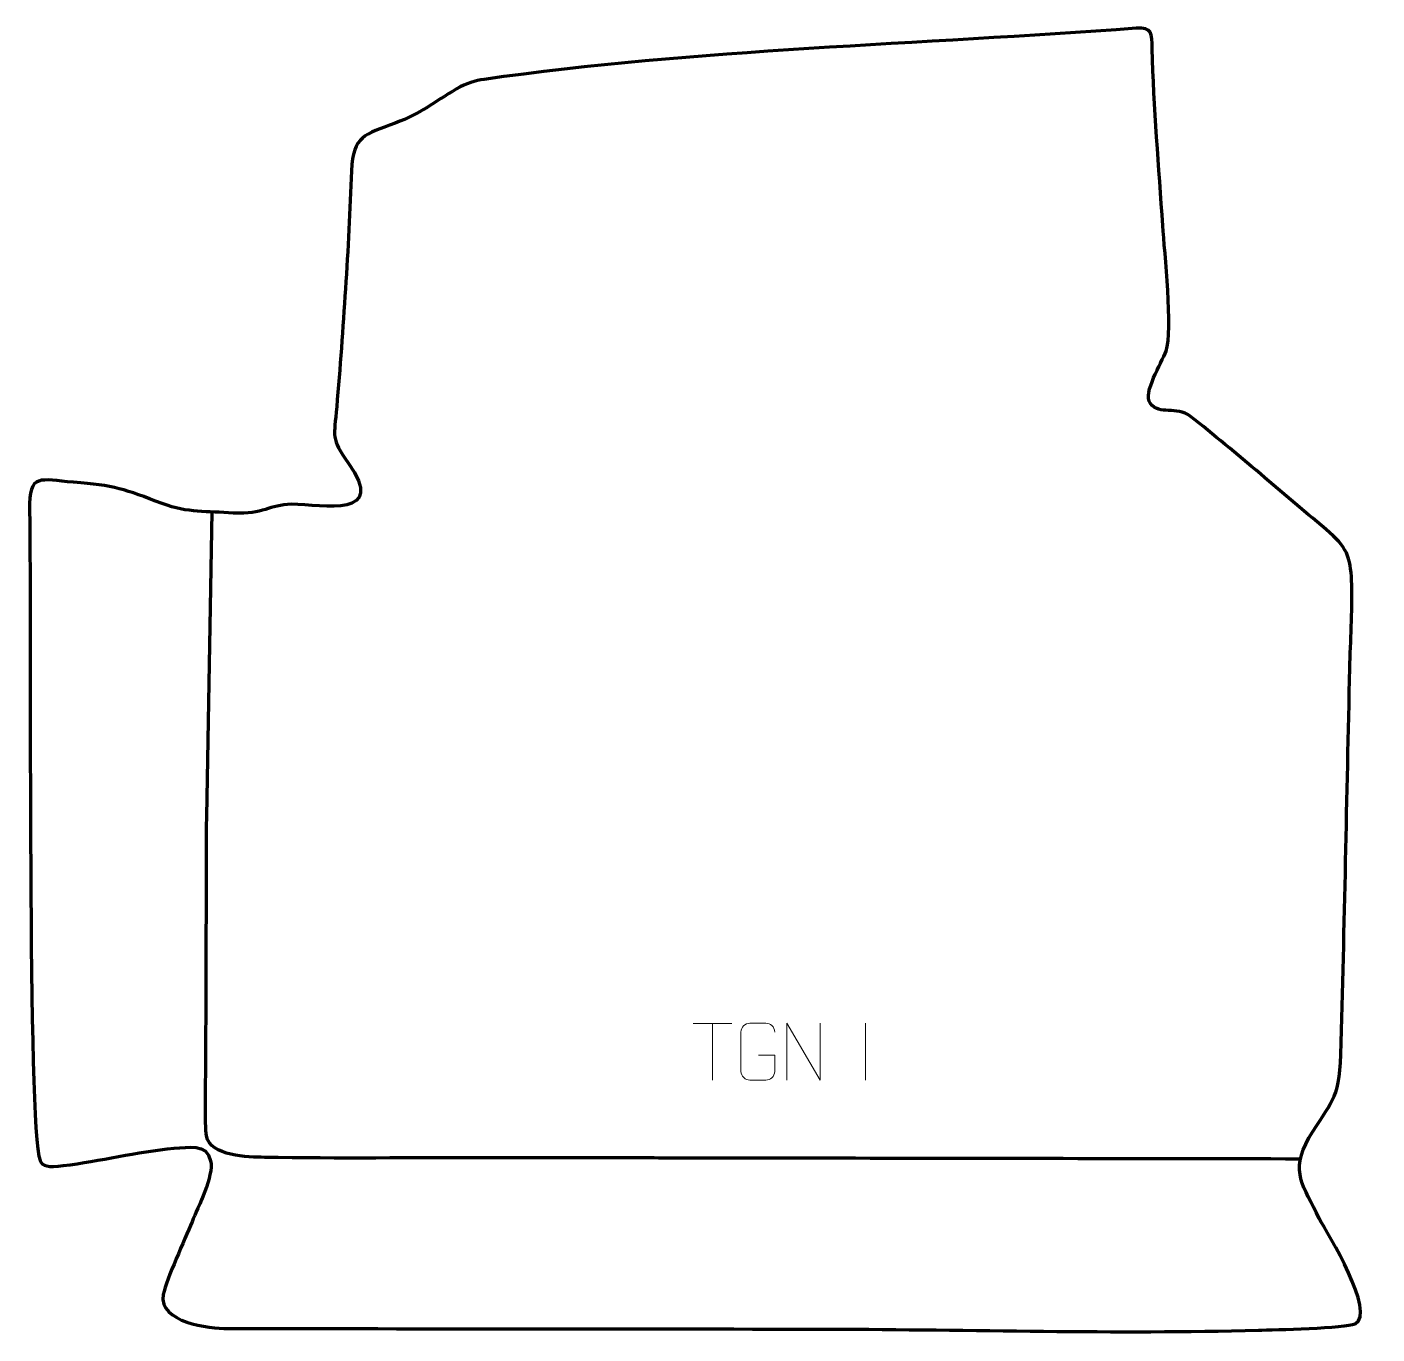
# Model space of a CAD drawing. Header units: millimetres. Extents: x -540 to 54, y 426 to 1000.
import ezdxf

# ---------------------------------------------------------------- set-up
doc = ezdxf.new("R2010")
doc.units = ezdxf.units.MM
doc.header["$MEASUREMENT"] = 0
doc.layers.add('layer 1', color=7, linetype='Continuous')
doc.layers.add('layer 2', color=7, linetype='Continuous')

msp = doc.modelspace()

# ---------------------------------------------------------------- linework, layer by layer
at = {"layer": 'layer 1', "color": 142, "lineweight": 158}
msp.add_open_spline([(20.0534, 502.9401), (-49.4824, 503.0528), (-119.0183, 503.1656), (-188.5541, 503.2783), (-188.5541, 503.2783), (-208.0641, 503.31), (-227.5742, 503.3416), (-247.0842, 503.3732), (-247.0842, 503.3732), (-257.0894, 503.3895), (-267.0946, 503.4057), (-277.0997, 503.4219), (-277.0997, 503.4219), (-287.1049, 503.4381), (-297.11, 503.4543), (-307.1152, 503.4706), (-307.1152, 503.4706), (-317.1203, 503.4868), (-327.1255, 503.503), (-337.1306, 503.5192), (-337.1306, 503.5192), (-369.7045, 503.5666), (-402.7157, 503.0761), (-435.2336, 503.679), (-435.2336, 503.679), (-442.3562, 503.811), (-459.0166, 504.0621), (-460.7189, 513.1219), (-460.7189, 513.1219), (-461.5045, 517.3034), (-461.0009, 538.4129), (-460.9822, 544.2161), (-460.9822, 544.2161), (-460.9423, 556.6339), (-460.8373, 569.0508), (-460.8107, 581.4688), (-460.8107, 581.4688), (-460.7669, 605.4562), (-460.6997, 629.4443), (-460.6102, 653.4316), (-460.6102, 653.4316), (-460.6102, 653.4316), (-458.2256, 787.1502), (-458.2256, 787.1502)], degree=3, knots=[0, 0, 0, 0, 0.08333333, 0.08333333, 0.08333333, 0.08333333, 0.16666667, 0.16666667, 0.16666667, 0.16666667, 0.25, 0.25, 0.25, 0.25, 0.33333333, 0.33333333, 0.33333333, 0.33333333, 0.41666667, 0.41666667, 0.41666667, 0.41666667, 0.5, 0.5, 0.5, 0.5, 0.58333333, 0.58333333, 0.58333333, 0.58333333, 0.66666667, 0.66666667, 0.66666667, 0.66666667, 0.75, 0.75, 0.75, 0.75, 0.83333333, 0.83333333, 0.83333333, 0.83333333, 1, 1, 1, 1], dxfattribs=at)
at = {"layer": 'layer 1', "color": 250, "lineweight": 9}
for points in [[(-246.8819, 562.5438), (-246.8819, 562.5438), (-229.8947, 562.5438), (-229.8947, 562.5438)], [(-238.3881, 537.6138), (-238.3881, 537.6138), (-238.3881, 562.5673), (-238.3881, 562.5673)], [(-171.0609, 562.5776), (-171.0609, 562.5776), (-171.0609, 537.6035), (-171.0609, 537.6035)]]:
    msp.add_open_spline(points, degree=3, dxfattribs=at)
for points, knots in [([(-218.1334, 548.5995), (-218.1334, 548.5995), (-210.9653, 548.5995), (-210.9653, 548.5995), (-210.9653, 548.5995), (-210.9653, 548.5995), (-210.9653, 541.4314), (-210.9653, 541.4314), (-210.9653, 541.4314), (-211.105, 539.108), (-212.7822, 537.6284), (-214.93, 537.6176), (-214.93, 537.6176), (-217.2618, 537.618), (-219.5938, 537.618), (-221.9253, 537.6176), (-221.9253, 537.6176), (-223.8502, 537.5122), (-225.8224, 539.3967), (-225.8112, 541.414), (-225.8112, 541.414), (-225.8108, 547.1841), (-225.8108, 552.9538), (-225.8112, 558.7231), (-225.8112, 558.7231), (-225.807, 560.8612), (-224.0602, 562.5804), (-221.9079, 562.567), (-221.9079, 562.567), (-219.5822, 562.567), (-217.2561, 562.567), (-214.93, 562.567), (-214.93, 562.567), (-212.9833, 562.6024), (-210.9919, 561.1109), (-210.9653, 558.6732)], [0, 0, 0, 0, 0.1, 0.1, 0.1, 0.1, 0.2, 0.2, 0.2, 0.2, 0.3, 0.3, 0.3, 0.3, 0.4, 0.4, 0.4, 0.4, 0.5, 0.5, 0.5, 0.5, 0.6, 0.6, 0.6, 0.6, 0.7, 0.7, 0.7, 0.7, 0.8, 0.8, 0.8, 0.8, 1, 1, 1, 1]), ([(-205.7157, 537.6138), (-205.7157, 537.6138), (-205.7157, 562.5673), (-205.7157, 562.5673), (-205.7157, 562.5673), (-205.7157, 562.5673), (-191.0609, 537.6138), (-191.0609, 537.6138), (-191.0609, 537.6138), (-191.0609, 537.6138), (-191.0609, 562.5673), (-191.0609, 562.5673)], [0, 0, 0, 0, 0.25, 0.25, 0.25, 0.25, 0.5, 0.5, 0.5, 0.5, 1, 1, 1, 1])]:
    msp.add_open_spline(points, degree=3, knots=knots, dxfattribs=at)
at = {"layer": 'layer 2', "color": 242, "lineweight": 158}
msp.add_open_spline([(-187.7938, 428.2567), (-275.6427, 428.3482), (-363.4902, 428.4468), (-451.3392, 428.4744), (-451.3392, 428.4744), (-459.7441, 428.477), (-481.5598, 431.1355), (-479.7257, 443.3786), (-479.7257, 443.3786), (-478.135, 450.6659), (-470.321, 467.2746), (-467.031, 475.3569), (-467.031, 475.3569), (-464.3623, 481.9131), (-457.4043, 495.528), (-458.8584, 502.1945), (-458.8584, 502.1945), (-460.5292, 509.8545), (-468.684, 508.0632), (-474.8221, 507.6523), (-474.8221, 507.6523), (-491.4209, 506.2084), (-507.3925, 502.0444), (-523.5999, 500.0624), (-523.5999, 500.0624), (-530.2107, 499.254), (-532.8495, 499.6901), (-533.8491, 502.2821), (-533.8491, 502.2821), (-539.5632, 517.1018), (-537.5347, 735.3114), (-538.4674, 787.999), (-538.4674, 787.999), (-538.7616, 804.6176), (-533.7841, 801.2416), (-519.1693, 800.2161), (-519.1693, 800.2161), (-501.3464, 798.8818), (-496.4174, 797.0594), (-480.1796, 790.7986), (-480.1796, 790.7986), (-468.5386, 786.5469), (-460.7372, 787.5847), (-448.7796, 786.6819), (-448.7796, 786.6819), (-435.6305, 786.0324), (-433.1342, 790.291), (-423.3787, 790.5773), (-423.3787, 790.5773), (-409.0536, 790.1602), (-381.1056, 784.2868), (-398.3937, 808.6696), (-398.3937, 808.6696), (-406.2166, 819.7029), (-404.5623, 820.0452), (-403.455, 833.373), (-403.455, 833.373), (-400.6169, 867.5328), (-398.2717, 902.7135), (-396.9322, 936.9948), (-396.9322, 936.9948), (-396.3211, 952.6327), (-391.1913, 952.7343), (-377.8158, 957.8943), (-377.8158, 957.8943), (-366.0875, 962.4188), (-361.1304, 966.8911), (-350.7591, 972.9394), (-350.7591, 972.9394), (-346.4512, 975.4517), (-342.646, 976.57), (-338.7285, 977.1287), (-338.7285, 977.1287), (-245.6301, 990.4048), (-146.6423, 992.43), (-52.1351, 999.6083), (-52.1351, 999.6083), (-45.1274, 1000.1406), (-45.2805, 997.4536), (-45.1014, 990.586), (-45.1014, 990.586), (-44.4307, 964.882), (-42.0969, 938.5806), (-40.4719, 912.8567), (-40.4719, 912.8567), (-39.709, 901.3118), (-35.839, 866.9402), (-39.0352, 857.8337), (-39.0352, 857.8337), (-40.9975, 852.2427), (-49.336, 839.6047), (-45.9036, 834.8483), (-45.9036, 834.8483), (-41.9427, 829.3595), (-34.3104, 833.8845), (-28.3879, 829.2192), (-28.3879, 829.2192), (-7.8487, 813.0399), (12.7974, 794.7919), (33.0251, 777.9851), (33.0251, 777.9851), (41.2676, 770.8774), (42.2297, 765.7625), (42.5744, 755.0814), (42.5744, 755.0814), (42.9425, 743.677), (42.0078, 730.2106), (41.7434, 718.5318), (41.7434, 718.5318), (40.4643, 661.9942), (39.3758, 605.4254), (37.8518, 548.8964), (37.8518, 548.8964), (37.0311, 528.0427), (33.2077, 528.2129), (23.7882, 512.2499), (23.7882, 512.2499), (15.2877, 497.0578), (21.395, 491.229), (28.3089, 476.7609), (28.3089, 476.7609), (31.9899, 470.3201), (53.6816, 435.2482), (44.0362, 430.6109), (44.0362, 430.6109), (40.1032, 428.7199), (8.3327, 427.9499), (1.598, 427.7673), (1.598, 427.7673), (-61.4515, 426.1028), (-124.323, 428.0453), (-187.3121, 428.2551), (-187.3121, 428.2551), (-187.3121, 428.2551), (-187.7938, 428.2567), (-187.7938, 428.2567)], degree=3, knots=[0, 0, 0, 0, 0.02857143, 0.02857143, 0.02857143, 0.02857143, 0.05714286, 0.05714286, 0.05714286, 0.05714286, 0.08571429, 0.08571429, 0.08571429, 0.08571429, 0.11428571, 0.11428571, 0.11428571, 0.11428571, 0.14285714, 0.14285714, 0.14285714, 0.14285714, 0.17142857, 0.17142857, 0.17142857, 0.17142857, 0.2, 0.2, 0.2, 0.2, 0.22857143, 0.22857143, 0.22857143, 0.22857143, 0.25714286, 0.25714286, 0.25714286, 0.25714286, 0.28571429, 0.28571429, 0.28571429, 0.28571429, 0.31428571, 0.31428571, 0.31428571, 0.31428571, 0.34285714, 0.34285714, 0.34285714, 0.34285714, 0.37142857, 0.37142857, 0.37142857, 0.37142857, 0.4, 0.4, 0.4, 0.4, 0.42857143, 0.42857143, 0.42857143, 0.42857143, 0.45714286, 0.45714286, 0.45714286, 0.45714286, 0.48571429, 0.48571429, 0.48571429, 0.48571429, 0.51428571, 0.51428571, 0.51428571, 0.51428571, 0.54285714, 0.54285714, 0.54285714, 0.54285714, 0.57142857, 0.57142857, 0.57142857, 0.57142857, 0.6, 0.6, 0.6, 0.6, 0.62857143, 0.62857143, 0.62857143, 0.62857143, 0.65714286, 0.65714286, 0.65714286, 0.65714286, 0.68571429, 0.68571429, 0.68571429, 0.68571429, 0.71428571, 0.71428571, 0.71428571, 0.71428571, 0.74285714, 0.74285714, 0.74285714, 0.74285714, 0.77142857, 0.77142857, 0.77142857, 0.77142857, 0.8, 0.8, 0.8, 0.8, 0.82857143, 0.82857143, 0.82857143, 0.82857143, 0.85714286, 0.85714286, 0.85714286, 0.85714286, 0.88571429, 0.88571429, 0.88571429, 0.88571429, 0.91428571, 0.91428571, 0.91428571, 0.91428571, 0.94285714, 0.94285714, 0.94285714, 0.94285714, 1, 1, 1, 1], dxfattribs=at)

doc.saveas('drawing.dxf')
